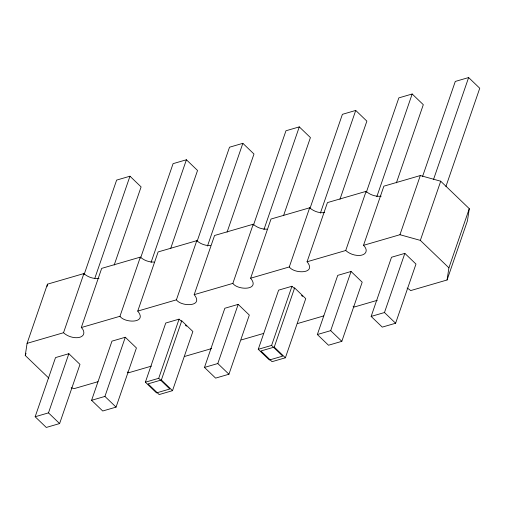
<?xml version="1.0" encoding="UTF-8"?>
<svg xmlns="http://www.w3.org/2000/svg" width="505" height="505" viewBox="0 0 505 505"><rect width="100%" height="100%" fill="white"/><g stroke="black" fill="none" stroke-linecap="round" stroke-linejoin="round"><path stroke-width="0.76" d="M48.777 378.1L25.25 355.488L27.087 343.343L47.457 284.176L83.899 273.558A12.013 6.874 19 0 0 98.986 278.375M47.11 286.455L47.457 284.176M407.112 288.071A12.013 6.874 19 0 1 410.628 290.602L447.07 279.985L448.907 267.839L469.278 208.672L440.713 181.219L420.324 175.544L383.882 186.162L363.512 245.329A12.013 6.874 19 0 1 359.491 255.473C354.497 255.625 349.46 253.851 345.736 250.505L307.072 261.767C317.172 274.095 294.131 274.026 289.296 266.949L250.632 278.211C260.731 290.539 237.691 290.47 232.855 283.393L194.185 294.655C204.291 306.983 181.244 306.914 176.409 299.837L137.745 311.099C147.845 323.427 124.804 323.358 119.969 316.281L81.305 327.543C83.893 329.677 85.257 334.266 81.886 336.349A12.013 6.874 19 0 1 63.529 332.726L27.087 343.343M469.278 208.672L467.447 220.824L447.07 279.985M25.25 355.488L26.014 353.273M63.529 332.726L83.899 273.558M35.154 416.751L55.525 357.591L68.857 353.702L79.986 364.402L59.615 423.562L46.283 427.445L35.154 416.751L48.486 412.869L68.857 353.702M84.095 274.613L116.636 180.096L129.968 176.213L141.103 186.907L114.193 265.049M94.864 278.167L129.968 176.213M81.305 327.543L101.675 268.382L140.339 257.114C144.064 260.46 149.101 262.234 154.094 262.082M119.969 316.281L140.339 257.114M91.594 400.307L111.965 341.146L125.297 337.258L136.426 347.958L116.055 407.118L102.723 411.001L91.594 400.307L104.926 396.425L125.297 337.258M140.535 258.169L173.082 163.658L186.414 159.769L197.543 170.469L170.633 248.605M151.052 262.467L186.414 159.769M137.745 311.099L158.115 251.938L196.786 240.67C200.51 244.016 205.541 245.79 210.541 245.638M145.377 382.19L158.709 378.308L169.838 389.001L156.506 392.89L145.377 382.19L165.747 323.03L179.079 319.147L181.03 321.022L181.737 320.814L192.872 331.514L172.495 390.674L159.163 394.563L148.034 383.863L161.366 379.981L181.737 320.814M176.409 299.837L196.786 240.67M197.234 240.98L229.523 147.214L242.855 143.325L253.983 154.025L227.08 232.161M158.709 378.308L179.079 319.147M207.492 246.023L242.855 143.325M194.185 294.655L214.562 235.494L253.226 224.226C256.95 227.572 261.988 229.352 266.981 229.194M232.855 283.393L253.226 224.226M204.475 367.419L224.845 308.258L238.183 304.376L249.312 315.07L228.942 374.23L215.603 378.119L204.475 367.419L217.806 363.537L238.183 304.376M253.422 225.28L285.963 130.77L299.295 126.881L310.423 137.581L283.52 215.717M263.932 229.579L299.295 126.881M250.632 278.211L271.002 219.05L309.666 207.789C313.7 211.336 319.33 213.375 324.696 212.542M258.257 349.308L271.589 345.42L282.718 356.12L269.386 360.002L258.257 349.308L278.627 290.141L291.959 286.259L293.916 288.134L294.623 287.932L305.752 298.625L285.382 357.786L272.05 361.675L260.921 350.975L274.253 347.093L294.623 287.932M289.296 266.949L309.666 207.789M310.114 208.092L342.403 114.326L355.735 110.437L366.87 121.137L339.96 199.273M271.589 345.42L291.959 286.259M320.372 213.142L355.735 110.437M307.072 261.767L327.442 202.606L366.106 191.344C369.83 194.684 374.868 196.464 379.861 196.312A12.013 6.874 19 0 0 381.193 196.161M345.736 250.505L366.106 191.344M317.361 334.531L337.731 275.37L351.063 271.488L362.192 282.181L341.822 341.342L328.49 345.231L317.361 334.531L330.693 330.649L351.063 271.488M366.302 192.392L398.843 97.882L412.181 93.999L423.31 104.693L396.4 182.835M376.818 196.698L412.181 93.999M371.143 316.42L391.514 257.253L404.846 253.371L415.975 264.065L395.604 323.232L382.272 327.114L371.143 316.42L384.475 312.532L404.846 253.371M363.512 245.329L399.954 234.711L420.324 175.544M422.489 176.693L455.289 81.438L468.621 77.555L479.75 88.249L445.928 186.484M433.517 179.509L468.621 77.555M448.907 267.839L420.343 240.386L440.713 181.219M98.002 381.685L74.203 388.616L71.18 387.777M151.475 366.106L128.421 372.823L127.311 371.945M184.862 356.378L211.633 348.576M241.308 339.934L263.61 333.433M297.748 323.49L323.774 315.909M377.241 300.33L354.188 307.046L353.077 306.169M399.954 234.711L420.343 240.386M384.475 312.532L395.604 323.232M301.472 295.4L302.552 296.435M330.693 330.649L341.822 341.342M274.253 347.093L285.382 357.786M185.348 325.169L186.427 326.211M217.806 363.537L228.942 374.23M161.366 379.981L172.495 390.674M104.926 396.425L116.055 407.118M48.486 412.869L59.615 423.562"/></g></svg>
